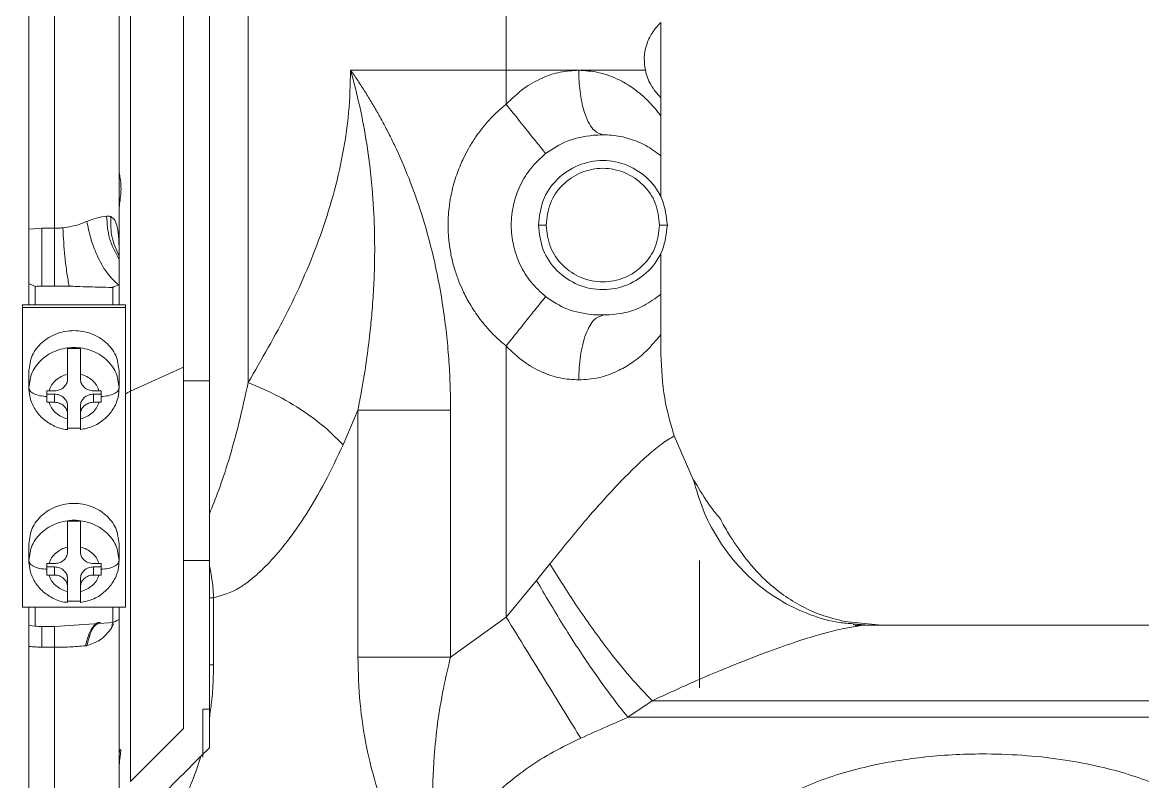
# Model space of a CAD drawing. Header units: millimetres. Extents: x 169 to 14583, y -399 to 10804.
# Drawn here: x 9176.5 to 9263.3, y 2630.8 to 2689.7 of the extents above; entities that cross this region are included whole.
import ezdxf

# ---------------------------------------------------------------- set-up
doc = ezdxf.new("R2010")
doc.units = ezdxf.units.MM
doc.header["$LTSCALE"] = 35

msp = doc.modelspace()

# ---------------------------------------------------------------- linework, layer by layer
at = {"color": 7, "linetype": 'Continuous', "lineweight": 18}
for p, q in [((9213.967, 2685.964), (9201.914, 2685.964)), ((9213.967, 2685.964), (9213.967, 2683.331)), ((9225.967, 2682.434), (9225.967, 2683.829)), ((9225.967, 2676.143), (9225.967, 2679.325)), ((9217.067, 2673.964), (9216.467, 2673.964)), ((9226.467, 2673.964), (9225.867, 2673.964)), ((9177.967, 2673.721), (9176.967, 2673.651)), ((9177.967, 2673.721), (9178.967, 2673.721)), ((9183.967, 2671.317), (9183.967, 2669.362)), ((9225.967, 2668.602), (9225.967, 2671.784)), ((9176.967, 2669.447), (9177.467, 2669.199)), ((9176.967, 2667.796), (9176.967, 2669.447)), ((9177.467, 2667.796), (9177.467, 2669.199)), ((9178.967, 2669.241), (9177.967, 2669.241)), ((9180.095, 2669.227), (9178.967, 2669.241)), ((9183.467, 2669.135), (9183.367, 2669.135)), ((9183.583, 2669.187), (9183.467, 2669.135)), ((9183.467, 2667.796), (9183.467, 2669.135)), ((9183.906, 2669.334), (9183.583, 2669.187)), ((9183.967, 2669.362), (9183.906, 2669.334)), ((9183.967, 2667.796), (9183.967, 2669.362)), ((9176.467, 2667.796), (9177.467, 2667.796)), ((9176.467, 2667.796), (9176.467, 2667.571)), ((9176.467, 2662.662), (9176.467, 2667.571)), ((9176.467, 2667.571), (9184.467, 2667.571)), ((9177.467, 2667.796), (9183.467, 2667.796)), ((9184.467, 2667.796), (9183.467, 2667.796)), ((9184.467, 2667.571), (9184.467, 2667.796)), ((9184.467, 2667.571), (9184.467, 2662.662)), ((9225.967, 2663.964), (9225.967, 2665.493)), ((9179.967, 2664.398), (9180.967, 2664.398)), ((9213.967, 2664.597), (9213.967, 2643.59)), ((9176.467, 2657.753), (9176.467, 2662.662)), ((9176.967, 2661.354), (9176.967, 2662.662)), ((9183.967, 2662.662), (9183.967, 2661.354)), ((9184.467, 2662.662), (9184.467, 2655.968)), ((9184.846, 2661.101), (9188.967, 2662.96)), ((9179.967, 2662.406), (9179.967, 2662.016)), ((9180.967, 2662.016), (9180.967, 2662.406)), ((9188.967, 2661.889), (9190.967, 2661.889)), ((9178.367, 2661.128), (9178.531, 2661.124)), ((9178.367, 2660.679), (9178.367, 2661.128)), ((9178.531, 2661.124), (9178.967, 2661.124)), ((9182.404, 2661.124), (9181.967, 2661.124)), ((9182.404, 2661.124), (9182.567, 2661.128)), ((9182.567, 2661.128), (9182.567, 2660.679)), ((9178.367, 2660.863), (9178.967, 2660.863)), ((9178.367, 2660.235), (9178.367, 2660.679)), ((9178.531, 2660.231), (9178.367, 2660.235)), ((9178.531, 2660.231), (9178.967, 2660.231)), ((9178.967, 2660.231), (9178.967, 2660.863)), ((9181.967, 2660.863), (9182.567, 2660.863)), ((9181.967, 2660.863), (9181.967, 2660.231)), ((9182.404, 2660.231), (9181.967, 2660.231)), ((9182.567, 2660.235), (9182.404, 2660.231)), ((9182.567, 2660.679), (9182.567, 2660.235)), ((9179.967, 2659.97), (9179.967, 2659.339)), ((9179.967, 2659.339), (9179.967, 2658.949)), ((9180.967, 2659.339), (9180.967, 2659.97)), ((9180.967, 2658.949), (9180.967, 2659.339)), ((9201.322, 2656.933), (9202.477, 2659.631)), ((9202.477, 2659.631), (9202.477, 2640.491)), ((9209.66, 2659.631), (9209.66, 2640.491)), ((9176.467, 2657.753), (9176.467, 2654.183)), ((9180.967, 2658.22), (9179.967, 2658.22)), ((9228.481, 2654.257), (9226.997, 2657.628)), ((9184.467, 2655.968), (9184.467, 2649.275)), ((9176.467, 2649.275), (9176.467, 2654.183)), ((9180.967, 2651.01), (9179.967, 2651.01)), ((9176.467, 2644.366), (9176.467, 2649.275)), ((9176.967, 2649.275), (9176.967, 2647.967)), ((9179.967, 2649.018), (9179.967, 2648.629)), ((9180.967, 2648.629), (9180.967, 2649.018)), ((9183.967, 2647.967), (9183.967, 2649.275)), ((9184.467, 2649.275), (9184.467, 2644.366)), ((9188.967, 2647.964), (9190.967, 2647.964)), ((9228.967, 2638.102), (9228.967, 2647.978)), ((9178.367, 2647.74), (9178.531, 2647.736)), ((9178.367, 2647.292), (9178.367, 2647.74)), ((9178.367, 2647.475), (9178.967, 2647.475)), ((9178.367, 2646.848), (9178.367, 2647.292)), ((9178.967, 2647.736), (9178.531, 2647.736)), ((9178.967, 2646.844), (9178.967, 2647.475)), ((9182.404, 2647.736), (9181.967, 2647.736)), ((9181.967, 2647.475), (9182.567, 2647.475)), ((9181.967, 2647.475), (9181.967, 2646.844)), ((9182.404, 2647.736), (9182.567, 2647.74)), ((9182.567, 2647.292), (9182.567, 2647.74)), ((9182.567, 2647.292), (9182.567, 2646.848)), ((9217.368, 2647.712), (9216.319, 2646.428)), ((9178.531, 2646.844), (9178.367, 2646.848)), ((9178.531, 2646.844), (9178.967, 2646.844)), ((9179.967, 2646.583), (9179.967, 2645.951)), ((9180.967, 2645.951), (9180.967, 2646.583)), ((9182.404, 2646.844), (9181.967, 2646.844)), ((9182.567, 2646.848), (9182.404, 2646.844)), ((9213.967, 2643.59), (9216.319, 2646.428)), ((9179.967, 2645.951), (9179.967, 2645.562)), ((9180.967, 2645.562), (9180.967, 2645.951)), ((9180.967, 2644.833), (9179.967, 2644.833)), ((9190.967, 2645.068), (9190.967, 2639.9)), ((9191.283, 2639.9), (9191.283, 2645.09)), ((9184.467, 2644.366), (9176.467, 2644.366)), ((9176.967, 2642.928), (9176.967, 2644.366)), ((9177.467, 2642.887), (9177.467, 2644.366)), ((9183.467, 2643.164), (9183.467, 2644.366)), ((9183.967, 2643.414), (9183.967, 2644.366)), ((9209.66, 2640.491), (9213.967, 2643.59)), ((9176.967, 2642.928), (9177.467, 2642.887)), ((9177.98, 2642.851), (9178.967, 2642.851)), ((9178.967, 2642.851), (9183.162, 2643.133)), ((9183.162, 2643.133), (9183.449, 2643.162)), ((9183.448, 2643.165), (9183.399, 2642.774)), ((9183.563, 2643.103), (9183.399, 2642.774)), ((9240.217, 2643.251), (9243.073, 2642.964)), ((9241.193, 2642.881), (9240.862, 2643.027)), ((9240.884, 2643.073), (9242.121, 2642.964)), ((9241.005, 2642.964), (9241.771, 2642.964)), ((9178.967, 2641.263), (9177.98, 2641.263)), ((9190.967, 2639.9), (9190.967, 2635.764)), ((9223.413, 2635.821), (9225.283, 2637.106)), ((9190.467, 2636.464), (9190.467, 2632.723)), ((9190.967, 2635.764), (9190.967, 2633.464)), ((9184.846, 2630.842), (9188.967, 2634.964)), ((9190.967, 2633.464), (9190.302, 2632.799)), ((9183.995, 2632.417), (9183.967, 2631.927))]:
    msp.add_line(p, q, dxfattribs=at)
msp.add_arc((9243.967, 2657.964), 15, 206.7778, 211.78528, dxfattribs=at)
for points, knots in [([(9184.846, 2661.101), (9184.846, 2663.288), (9184.846, 2667.664), (9184.846, 2674.654), (9184.846, 2681.806), (9184.846, 2689.039), (9184.846, 2696.216), (9184.846, 2703.219), (9184.846, 2709.926), (9184.846, 2716.223), (9184.846, 2722.003), (9184.846, 2727.165), (9184.846, 2731.624), (9184.846, 2735.298), (9184.846, 2738.14), (9184.846, 2740.045), (9184.846, 2741.025), (9184.846, 2740.984), (9184.846, 2740.97)], [0, 0, 0, 0, 0.064206, 0.128412, 0.192617, 0.256823, 0.321029, 0.385235, 0.449441, 0.513647, 0.577852, 0.642058, 0.706264, 0.77047, 0.834676, 0.898882, 0.963087, 1, 1, 1, 1]), ([(9188.967, 2662.96), (9188.967, 2665.398), (9188.967, 2670.274), (9188.967, 2678.126), (9188.967, 2686.13), (9188.967, 2694.142), (9188.967, 2701.948), (9188.967, 2709.363), (9188.967, 2716.2), (9188.967, 2722.294), (9188.967, 2727.491), (9188.967, 2731.673), (9188.967, 2734.704), (9188.967, 2736.619), (9188.967, 2736.843), (9188.967, 2736.955)], [0, 0, 0, 0, 0.077004, 0.154009, 0.231013, 0.308018, 0.385022, 0.462026, 0.539031, 0.616035, 0.693039, 0.770044, 0.847048, 0.924053, 1, 1, 1, 1]), ([(9190.967, 2733.964), (9190.967, 2733.44), (9190.967, 2732.393), (9190.961, 2729.649), (9190.96, 2727.074), (9190.962, 2725.251), (9190.962, 2724.668), (9190.963, 2724.07), (9190.965, 2723.457), (9190.966, 2722.83), (9190.967, 2722.358), (9190.967, 2721.952), (9190.967, 2721.526), (9190.967, 2720.566), (9190.965, 2719.01), (9190.964, 2717.092), (9190.963, 2715.233), (9190.962, 2713.655), (9190.962, 2710.584), (9190.963, 2707.611), (9190.964, 2704.766), (9190.965, 2703.873), (9190.965, 2702.972), (9190.966, 2702.065), (9190.966, 2701.152), (9190.967, 2700.322), (9190.967, 2699.373), (9190.967, 2698.097), (9190.966, 2696.188), (9190.964, 2694.084), (9190.963, 2692.047), (9190.963, 2690.343), (9190.962, 2688.774), (9190.962, 2685.326), (9190.963, 2682.064), (9190.964, 2678.997), (9190.965, 2678.045), (9190.965, 2677.095), (9190.966, 2676.149), (9190.966, 2675.206), (9190.967, 2674.359), (9190.967, 2673.399), (9190.967, 2672.124), (9190.966, 2670.25), (9190.964, 2668.238), (9190.963, 2666.338), (9190.963, 2664.78), (9190.962, 2663.374), (9190.962, 2660.569), (9190.963, 2656.454), (9190.966, 2653.212), (9190.967, 2651.591)], [0, 0, 0, 0, 0.062482, 0.1249601, 0.1949226, 0.2040924, 0.2132623, 0.2224321, 0.231602, 0.240772, 0.2499421, 0.2518812, 0.2579378, 0.2677719, 0.2913611, 0.3196821, 0.3400603, 0.3584941, 0.3749837, 0.4449461, 0.4541164, 0.4632866, 0.472457, 0.4816273, 0.4907978, 0.4999683, 0.5064667, 0.5190529, 0.5377261, 0.5624853, 0.5801427, 0.5964497, 0.6114065, 0.625013, 0.6949754, 0.7041457, 0.713316, 0.7224863, 0.7316566, 0.7408271, 0.7499976, 0.756496, 0.7690822, 0.7877554, 0.8125146, 0.830172, 0.846479, 0.8614358, 0.8750423, 0.9375206, 1, 1, 1, 1]), ([(9176.967, 2673.651), (9176.967, 2676.066), (9176.967, 2680.885), (9176.967, 2688.138), (9176.967, 2695.269), (9176.967, 2702.186), (9176.967, 2708.771), (9176.967, 2714.899), (9176.967, 2720.547), (9176.967, 2723.777), (9176.967, 2725.395)], [0, 0, 0, 0, 0.12525, 0.2500107, 0.3747663, 0.5000006, 0.6252388, 0.7500009, 0.8747627, 1, 1, 1, 1]), ([(9178.967, 2673.721), (9178.967, 2676.437), (9178.967, 2681.867), (9178.967, 2689.443), (9178.967, 2696.306), (9178.967, 2700.33), (9178.967, 2702.342)], [0, 0, 0, 0, 0.279961, 0.559922, 0.779961, 1, 1, 1, 1]), ([(9183.967, 2671.432), (9183.967, 2671.98), (9183.967, 2673.338), (9183.967, 2675.786), (9183.967, 2678.607), (9183.967, 2681.433), (9183.967, 2683.897), (9183.967, 2686.323), (9183.967, 2688.935), (9183.967, 2692.036), (9183.967, 2695.287), (9183.967, 2698.175), (9183.967, 2699.836), (9183.967, 2700.488)], [0, 0, 0, 0, 0.056361, 0.139696, 0.249994, 0.342914, 0.426252, 0.500011, 0.589667, 0.693118, 0.819427, 0.929131, 1, 1, 1, 1]), ([(9225.967, 2689.668), (9225.728, 2689.42), (9225.288, 2688.964), (9224.831, 2687.973), (9224.628, 2686.94), (9224.717, 2686.287), (9224.761, 2685.964)], [0, 0, 0, 0, 0.309077, 0.567766, 0.785503, 1, 1, 1, 1]), ([(9225.967, 2683.829), (9225.967, 2683.949), (9225.967, 2684.303), (9225.967, 2685.336), (9225.967, 2686.696), (9225.967, 2688.061), (9225.967, 2689.137), (9225.967, 2689.517), (9225.967, 2689.668)], [0, 0, 0, 0, 0.1001406, 0.2934971, 0.4868537, 0.6802103, 0.8735668, 1, 1, 1, 1]), ([(9193.967, 2661.772), (9195.016, 2663.567), (9197.1, 2667.135), (9199.259, 2672.097), (9200.591, 2676.24), (9201.335, 2679.427), (9201.822, 2682.678), (9201.883, 2684.869), (9201.914, 2685.964)], [0, 0, 0, 0, 0.254529, 0.505964, 0.63049, 0.754208, 0.877284, 1, 1, 1, 1]), ([(9201.914, 2685.964), (9202.16, 2685.032), (9202.658, 2683.145), (9203.193, 2680.225), (9203.578, 2677.177), (9203.74, 2674.591), (9203.784, 2672.466), (9203.77, 2670.811), (9203.702, 2669.03), (9203.58, 2667.279), (9203.399, 2665.412), (9203.142, 2663.401), (9202.824, 2661.411), (9202.575, 2660.137), (9202.477, 2659.631)], [0, 0, 0, 0, 0.107755, 0.218412, 0.332253, 0.452307, 0.509597, 0.571834, 0.638979, 0.710995, 0.770518, 0.851763, 0.941218, 1, 1, 1, 1]), ([(9201.914, 2685.964), (9202.106, 2685.687), (9202.491, 2685.134), (9203.041, 2684.285), (9203.571, 2683.424), (9204.079, 2682.548), (9204.564, 2681.658), (9205.028, 2680.753), (9205.73, 2679.294), (9206.602, 2677.234), (9208.006, 2673.171), (9208.878, 2669.241), (9209.352, 2665.566), (9209.53, 2663.608), (9209.619, 2661.962), (9209.65, 2660.801), (9209.658, 2660.218), (9209.66, 2659.925), (9209.66, 2659.757), (9209.66, 2659.673), (9209.66, 2659.631)], [0, 0, 0, 0, 0.036272, 0.072517, 0.108774, 0.145069, 0.181425, 0.217865, 0.254414, 0.355659, 0.458384, 0.71667, 0.786614, 0.857083, 0.928174, 0.963984, 0.98196, 0.990966, 0.995474, 1, 1, 1, 1]), ([(9219.592, 2685.964), (9219.112, 2685.934), (9218.158, 2685.875), (9216.701, 2685.38), (9215.25, 2684.564), (9214.412, 2683.759), (9213.967, 2683.331)], [0, 0, 0, 0, 0.2351756, 0.4670572, 0.7169948, 1, 1, 1, 1]), ([(9221.467, 2680.964), (9221.204, 2681.05), (9220.654, 2681.231), (9220.025, 2682.572), (9219.655, 2684.256), (9219.612, 2685.408), (9219.592, 2685.964)], [0, 0, 0, 0, 0.267801, 0.559315, 0.787663, 1, 1, 1, 1]), ([(9225.967, 2682.434), (9225.685, 2682.786), (9225.203, 2683.387), (9224.366, 2684.16), (9223.577, 2684.747), (9222.51, 2685.354), (9221.222, 2685.849), (9220.097, 2685.928), (9219.592, 2685.964)], [0, 0, 0, 0, 0.190709, 0.326178, 0.473286, 0.592252, 0.8168, 1, 1, 1, 1]), ([(9224.761, 2685.964), (9224.81, 2685.774), (9224.913, 2685.374), (9225.292, 2684.571), (9225.688, 2684.136), (9225.967, 2683.829)], [0, 0, 0, 0, 0.2093229, 0.4424219, 1, 1, 1, 1]), ([(9213.967, 2683.331), (9213.863, 2683.246), (9213.644, 2683.067), (9213.311, 2682.767), (9213.047, 2682.512), (9212.653, 2682.106), (9212.149, 2681.534), (9211.547, 2680.713), (9211.054, 2679.911), (9210.697, 2679.224), (9210.417, 2678.606), (9210.182, 2678.01), (9209.961, 2677.344), (9209.757, 2676.582), (9209.634, 2675.946), (9209.544, 2675.322), (9209.485, 2674.73), (9209.462, 2674.094), (9209.472, 2673.547), (9209.497, 2673.1), (9209.532, 2672.734), (9209.602, 2672.173), (9209.734, 2671.422), (9209.998, 2670.439), (9210.316, 2669.553), (9210.629, 2668.844), (9210.936, 2668.24), (9211.255, 2667.684), (9211.637, 2667.095), (9212.104, 2666.46), (9212.523, 2665.966), (9212.814, 2665.656), (9212.916, 2665.55), (9213.267, 2665.192), (9213.625, 2664.887), (9213.966, 2664.597)], [0, 0, 0, 0, 0.018766, 0.039603, 0.06251, 0.070119, 0.118571, 0.168908, 0.212125, 0.249999, 0.277014, 0.306857, 0.339529, 0.375036, 0.416947, 0.429899, 0.46313, 0.500011, 0.518777, 0.539614, 0.562521, 0.570131, 0.618582, 0.668919, 0.712136, 0.75001, 0.777026, 0.806868, 0.839541, 0.875048, 0.91696, 0.929912, 0.934385, 0.937522, 1, 1, 1, 1]), ([(9225.967, 2679.325), (9225.967, 2679.356), (9225.967, 2679.399), (9225.967, 2679.778), (9225.967, 2680.132), (9225.967, 2680.583), (9225.967, 2681.329), (9225.967, 2681.984), (9225.967, 2682.434)], [0, 0, 0, 0, 0.318566, 0.443303, 0.556822, 0.662341, 0.767619, 1, 1, 1, 1]), ([(9217.029, 2679.507), (9217.565, 2679.865), (9218.692, 2680.617), (9220.033, 2680.819), (9220.735, 2680.925)], [0, 0, 0, 0, 0.476341, 1, 1, 1, 1]), ([(9225.967, 2679.325), (9225.589, 2679.607), (9224.836, 2680.168), (9223.526, 2680.696), (9222.144, 2680.991), (9221.206, 2680.947), (9220.735, 2680.925)], [0, 0, 0, 0, 0.251204, 0.499966, 0.748744, 1, 1, 1, 1]), ([(9226.467, 2673.964), (9226.392, 2674.618), (9226.242, 2675.927), (9225.085, 2677.591), (9223.433, 2678.703), (9221.467, 2679.094), (9219.502, 2678.703), (9217.849, 2677.591), (9216.693, 2675.927), (9216.542, 2674.618), (9216.467, 2673.964)], [0, 0, 0, 0, 0.125, 0.25, 0.375, 0.5, 0.625, 0.75, 0.875, 1, 1, 1, 1]), ([(9225.867, 2673.964), (9225.801, 2674.54), (9225.668, 2675.692), (9224.651, 2677.156), (9223.196, 2678.133), (9221.467, 2678.479), (9219.738, 2678.133), (9218.283, 2677.156), (9217.267, 2675.691), (9217.134, 2674.539), (9217.067, 2673.964)], [0, 0, 0, 0, 0.125126, 0.250014, 0.375014, 0.500008, 0.625008, 0.750001, 0.874962, 1, 1, 1, 1]), ([(9183.967, 2678.122), (9183.97, 2678.083), (9183.975, 2678.004), (9184.024, 2677.753), (9184.062, 2677.478), (9184.088, 2677.294)], [0, 0, 0, 0, 0.248527, 0.499023, 1, 1, 1, 1]), ([(9184.088, 2677.294), (9184.1, 2677.115), (9184.126, 2676.757), (9184.079, 2676.167), (9183.995, 2675.62), (9183.976, 2675.353), (9183.967, 2675.221)], [0, 0, 0, 0, 0.246584, 0.494037, 0.747621, 1, 1, 1, 1]), ([(9179.599, 2673.753), (9179.928, 2673.799), (9180.594, 2673.893), (9181.174, 2674.129), (9181.467, 2674.249)], [0, 0, 0, 0, 0.493183, 1, 1, 1, 1]), ([(9181.467, 2674.249), (9181.722, 2674.347), (9182.295, 2674.567), (9182.746, 2674.621), (9182.997, 2674.651)], [0, 0, 0, 0, 0.445064, 1, 1, 1, 1]), ([(9183.906, 2669.334), (9183.609, 2669.615), (9182.999, 2670.19), (9182.259, 2671.531), (9181.731, 2672.934), (9181.554, 2673.818), (9181.467, 2674.249)], [0, 0, 0, 0, 0.274494, 0.562163, 0.786505, 1, 1, 1, 1]), ([(9182.997, 2674.651), (9183.061, 2674.655), (9183.177, 2674.663), (9183.275, 2674.631), (9183.318, 2674.617)], [0, 0, 0, 0, 0.558379, 1, 1, 1, 1]), ([(9182.997, 2674.651), (9183.037, 2674.065), (9183.12, 2672.864), (9183.68, 2671.841), (9183.967, 2671.317)], [0, 0, 0, 0, 0.487978, 1, 1, 1, 1]), ([(9183.318, 2674.617), (9183.316, 2674.073), (9183.313, 2672.987), (9183.749, 2672.037), (9183.967, 2671.561)], [0, 0, 0, 0, 0.5, 1, 1, 1, 1]), ([(9183.318, 2674.617), (9183.431, 2674.538), (9183.671, 2674.374), (9183.862, 2673.75), (9183.963, 2672.783), (9183.966, 2671.92), (9183.967, 2671.432)], [0, 0, 0, 0, 0.177624, 0.373642, 0.646008, 1, 1, 1, 1]), ([(9216.467, 2673.964), (9216.542, 2673.309), (9216.693, 2672), (9217.849, 2670.336), (9219.502, 2669.224), (9221.467, 2668.833), (9223.433, 2669.224), (9225.085, 2670.336), (9226.242, 2672), (9226.392, 2673.309), (9226.467, 2673.964)], [0, 0, 0, 0, 0.125, 0.25, 0.375, 0.5, 0.625, 0.75, 0.875, 1, 1, 1, 1]), ([(9217.067, 2673.964), (9217.134, 2673.387), (9217.266, 2672.236), (9218.283, 2670.771), (9219.738, 2669.794), (9221.467, 2669.448), (9223.196, 2669.795), (9224.651, 2670.771), (9225.667, 2672.236), (9225.8, 2673.388), (9225.867, 2673.964)], [0, 0, 0, 0, 0.125126, 0.250014, 0.375014, 0.500008, 0.625008, 0.750001, 0.874962, 1, 1, 1, 1]), ([(9176.967, 2669.447), (9176.967, 2669.753), (9176.967, 2670.357), (9176.967, 2671.418), (9176.967, 2672.529), (9176.967, 2673.277), (9176.967, 2673.651)], [0, 0, 0, 0, 0.256711, 0.50682, 0.753544, 1, 1, 1, 1]), ([(9177.967, 2669.241), (9177.967, 2669.526), (9177.967, 2670.105), (9177.967, 2671.233), (9177.967, 2672.467), (9177.967, 2673.308), (9177.967, 2673.721)], [0, 0, 0, 0, 0.24596, 0.499952, 0.753969, 1, 1, 1, 1]), ([(9178.967, 2673.721), (9179.085, 2673.723), (9179.296, 2673.726), (9179.506, 2673.745), (9179.599, 2673.753)], [0, 0, 0, 0, 0.555394, 1, 1, 1, 1]), ([(9178.967, 2669.241), (9178.967, 2669.569), (9178.967, 2670.224), (9178.967, 2671.76), (9178.967, 2672.978), (9178.967, 2673.721)], [0, 0, 0, 0, 0.280601, 0.561202, 1, 1, 1, 1]), ([(9180.095, 2669.227), (9180.035, 2669.549), (9179.911, 2670.203), (9179.721, 2671.756), (9179.645, 2673), (9179.599, 2673.753)], [0, 0, 0, 0, 0.276678, 0.5625561, 1, 1, 1, 1]), ([(9183.967, 2671.765), (9183.967, 2671.81), (9183.967, 2672.015), (9183.967, 2672.103), (9183.967, 2672.024), (9183.967, 2671.716), (9183.967, 2671.561)], [0, 0, 0, 0, 0.087778, 0.3940089, 0.6961476, 1, 1, 1, 1]), ([(9183.967, 2671.561), (9183.967, 2671.519), (9183.967, 2671.442), (9183.967, 2671.356), (9183.967, 2671.317)], [0, 0, 0, 0, 0.55374, 1, 1, 1, 1]), ([(9177.467, 2669.199), (9177.561, 2669.213), (9177.726, 2669.237), (9177.894, 2669.24), (9177.967, 2669.241)], [0, 0, 0, 0, 0.5646404, 1, 1, 1, 1]), ([(9183.367, 2669.135), (9182.806, 2669.145), (9181.909, 2669.162), (9180.818, 2669.206), (9180.289, 2669.221), (9180.095, 2669.227)], [0, 0, 0, 0, 0.514513, 0.822428, 1, 1, 1, 1]), ([(9183.367, 2669.135), (9183.408, 2669.145), (9183.48, 2669.162), (9183.552, 2669.18), (9183.583, 2669.187)], [0, 0, 0, 0, 0.560041, 1, 1, 1, 1]), ([(9217.028, 2668.421), (9216.906, 2668.268), (9216.655, 2667.955), (9215.816, 2666.907), (9214.878, 2665.736), (9214.263, 2664.968), (9213.966, 2664.597)], [0, 0, 0, 0, 0.277833, 0.568262, 0.79166, 1, 1, 1, 1]), ([(9220.735, 2667.002), (9220.032, 2667.108), (9218.691, 2667.31), (9217.564, 2668.063), (9217.028, 2668.421)], [0, 0, 0, 0, 0.523914, 1, 1, 1, 1]), ([(9225.967, 2668.602), (9225.543, 2668.292), (9224.696, 2667.674), (9222.919, 2666.997), (9221.563, 2667), (9220.735, 2667.002)], [0, 0, 0, 0, 0.280382, 0.560763, 1, 1, 1, 1]), ([(9225.967, 2665.493), (9225.967, 2665.943), (9225.967, 2666.598), (9225.967, 2667.343), (9225.967, 2667.8), (9225.967, 2668.163), (9225.967, 2668.535), (9225.967, 2668.574), (9225.967, 2668.602)], [0, 0, 0, 0, 0.23221, 0.337364, 0.442721, 0.560831, 0.690264, 1, 1, 1, 1]), ([(9219.592, 2661.964), (9219.618, 2662.599), (9219.657, 2663.574), (9219.894, 2664.743), (9220.138, 2665.542), (9220.439, 2666.183), (9220.874, 2666.797), (9221.234, 2666.898), (9221.467, 2666.964)], [0, 0, 0, 0, 0.241735, 0.371303, 0.503169, 0.634571, 0.762806, 1, 1, 1, 1]), ([(9176.967, 2662.662), (9177.02, 2663.071), (9177.125, 2663.889), (9177.934, 2664.928), (9179.091, 2665.623), (9180.467, 2665.867), (9181.843, 2665.623), (9183, 2664.928), (9183.809, 2663.889), (9183.915, 2663.071), (9183.967, 2662.662)], [0, 0, 0, 0, 0.125001, 0.25, 0.375, 0.5, 0.625, 0.75, 0.874999, 1, 1, 1, 1]), ([(9219.592, 2661.964), (9220.114, 2661.998), (9220.918, 2662.052), (9221.947, 2662.366), (9222.855, 2662.75), (9223.851, 2663.355), (9224.966, 2664.267), (9225.605, 2665.05), (9225.967, 2665.493)], [0, 0, 0, 0, 0.188879, 0.29139, 0.408305, 0.573026, 0.758205, 1, 1, 1, 1]), ([(9179.967, 2662.406), (9179.967, 2662.548), (9179.967, 2662.855), (9179.968, 2663.295), (9179.968, 2663.661), (9179.968, 2663.94), (9179.967, 2664.202), (9179.967, 2664.331), (9179.967, 2664.398)], [0, 0, 0, 0, 0.200902, 0.434033, 0.563211, 0.700536, 0.846092, 1, 1, 1, 1]), ([(9180.967, 2664.398), (9180.967, 2664.331), (9180.967, 2664.202), (9180.966, 2663.94), (9180.966, 2663.661), (9180.967, 2663.295), (9180.967, 2662.855), (9180.967, 2662.548), (9180.967, 2662.406)], [0, 0, 0, 0, 0.153908, 0.299464, 0.436789, 0.565967, 0.799098, 1, 1, 1, 1]), ([(9213.966, 2664.597), (9214.411, 2664.169), (9215.248, 2663.364), (9216.699, 2662.547), (9218.157, 2662.053), (9219.112, 2661.993), (9219.592, 2661.964)], [0, 0, 0, 0, 0.282761, 0.532795, 0.764788, 1, 1, 1, 1]), ([(9225.967, 2663.964), (9226.022, 2662.803), (9226.129, 2660.551), (9226.714, 2658.582), (9226.997, 2657.628)], [0, 0, 0, 0, 0.515483, 1, 1, 1, 1]), ([(9188.967, 2634.972), (9188.967, 2634.969), (9188.967, 2634.763), (9188.967, 2635.505), (9188.967, 2637.287), (9188.967, 2640.419), (9188.967, 2644.629), (9188.967, 2649.879), (9188.967, 2655.974), (9188.967, 2660.631), (9188.967, 2662.96)], [0, 0, 0, 0, 0.001957, 0.144535, 0.287112, 0.42969, 0.572267, 0.714845, 0.857422, 1, 1, 1, 1]), ([(9178.531, 2661.124), (9178.589, 2661.274), (9178.706, 2661.574), (9179.044, 2661.948), (9179.463, 2662.249), (9179.799, 2662.353), (9179.967, 2662.406)], [0, 0, 0, 0, 0.249842, 0.5, 0.750158, 1, 1, 1, 1]), ([(9178.967, 2661.124), (9179.032, 2661.127), (9179.16, 2661.133), (9179.411, 2661.205), (9179.682, 2661.379), (9179.877, 2661.622), (9179.957, 2661.845), (9179.964, 2661.959), (9179.967, 2662.016)], [0, 0, 0, 0, 0.124637, 0.246421, 0.501058, 0.754645, 0.875928, 1, 1, 1, 1]), ([(9180.967, 2662.406), (9181.135, 2662.353), (9181.471, 2662.249), (9181.89, 2661.948), (9182.228, 2661.574), (9182.345, 2661.274), (9182.404, 2661.124)], [0, 0, 0, 0, 0.249842, 0.5, 0.750158, 1, 1, 1, 1]), ([(9180.967, 2662.016), (9180.971, 2661.958), (9180.978, 2661.844), (9181.058, 2661.62), (9181.253, 2661.378), (9181.526, 2661.204), (9181.775, 2661.133), (9181.903, 2661.127), (9181.967, 2661.124)], [0, 0, 0, 0, 0.124637, 0.246421, 0.501058, 0.754645, 0.875928, 1, 1, 1, 1]), ([(9190.967, 2651.591), (9191.211, 2652.189), (9191.72, 2653.44), (9192.495, 2655.81), (9193.276, 2658.584), (9193.736, 2660.705), (9193.967, 2661.772)], [0, 0, 0, 0, 0.220104, 0.460736, 0.728758, 1, 1, 1, 1]), ([(9193.967, 2661.772), (9194.756, 2661.433), (9196.356, 2660.746), (9198.433, 2659.458), (9200.126, 2658.163), (9200.927, 2657.339), (9201.322, 2656.933)], [0, 0, 0, 0, 0.276597, 0.560828, 0.783403, 1, 1, 1, 1]), ([(9176.968, 2661.419), (9176.979, 2661.183), (9177.005, 2660.619), (9177.342, 2659.776), (9177.962, 2658.985), (9178.804, 2658.425), (9179.509, 2658.133), (9179.911, 2658.124), (9179.968, 2658.123)], [0, 0, 0, 0, 0.146904, 0.350352, 0.553197, 0.757814, 0.965782, 1, 1, 1, 1]), ([(9180.963, 2658.117), (9181.276, 2658.177), (9181.942, 2658.305), (9182.829, 2658.861), (9183.528, 2659.655), (9183.91, 2660.531), (9183.95, 2661.114), (9183.967, 2661.354)], [0, 0, 0, 0, 0.193557, 0.4129948, 0.6321171, 0.8482572, 1, 1, 1, 1]), ([(9184.467, 2660.891), (9184.469, 2660.893), (9184.563, 2660.972), (9184.706, 2661.037), (9184.846, 2661.101)], [0, 0, 0, 0, 0.019769, 1, 1, 1, 1]), ([(9184.846, 2630.958), (9184.846, 2630.93), (9184.846, 2630.838), (9184.846, 2631.679), (9184.846, 2633.437), (9184.846, 2636.151), (9184.846, 2639.702), (9184.846, 2644.046), (9184.846, 2649.115), (9184.846, 2654.784), (9184.846, 2658.995), (9184.846, 2661.101)], [0, 0, 0, 0, 0.050455, 0.169148, 0.287841, 0.406535, 0.525228, 0.643921, 0.762614, 0.881307, 1, 1, 1, 1]), ([(9179.967, 2658.949), (9179.799, 2659.001), (9179.463, 2659.106), (9179.044, 2659.407), (9178.706, 2659.781), (9178.589, 2660.081), (9178.531, 2660.231)], [0, 0, 0, 0, 0.249842, 0.5, 0.750158, 1, 1, 1, 1]), ([(9178.967, 2660.863), (9179.032, 2660.86), (9179.159, 2660.853), (9179.409, 2660.782), (9179.681, 2660.609), (9179.876, 2660.366), (9179.957, 2660.143), (9179.964, 2660.028), (9179.967, 2659.97)], [0, 0, 0, 0, 0.123965, 0.2452325, 0.4990303, 0.7534578, 0.8752569, 1, 1, 1, 1]), ([(9179.967, 2659.339), (9179.964, 2659.397), (9179.957, 2659.511), (9179.876, 2659.735), (9179.681, 2659.977), (9179.409, 2660.151), (9179.159, 2660.222), (9179.032, 2660.228), (9178.967, 2660.231)], [0, 0, 0, 0, 0.1246375, 0.2464206, 0.5010575, 0.7546446, 0.8759284, 1, 1, 1, 1]), ([(9180.967, 2659.97), (9180.971, 2660.028), (9180.978, 2660.142), (9181.058, 2660.364), (9181.252, 2660.607), (9181.524, 2660.782), (9181.774, 2660.853), (9181.902, 2660.86), (9181.967, 2660.863)], [0, 0, 0, 0, 0.123965, 0.2452325, 0.4990303, 0.7534578, 0.8752569, 1, 1, 1, 1]), ([(9182.404, 2660.231), (9182.345, 2660.081), (9182.228, 2659.781), (9181.89, 2659.407), (9181.471, 2659.106), (9181.135, 2659.001), (9180.967, 2658.949)], [0, 0, 0, 0, 0.249842, 0.5, 0.750158, 1, 1, 1, 1]), ([(9181.967, 2660.231), (9181.902, 2660.228), (9181.774, 2660.222), (9181.524, 2660.15), (9181.252, 2659.976), (9181.058, 2659.733), (9180.978, 2659.51), (9180.971, 2659.396), (9180.967, 2659.339)], [0, 0, 0, 0, 0.124637, 0.246421, 0.501058, 0.754645, 0.875928, 1, 1, 1, 1]), ([(9202.477, 2659.631), (9202.964, 2659.631), (9203.948, 2659.631), (9205.736, 2659.631), (9207.663, 2659.631), (9208.999, 2659.631), (9209.66, 2659.631)], [0, 0, 0, 0, 0.247474, 0.5, 0.752526, 1, 1, 1, 1]), ([(9179.968, 2658.109), (9179.968, 2658.107), (9179.968, 2658.098), (9179.968, 2658.147), (9179.968, 2658.279), (9179.967, 2658.537), (9179.967, 2658.819), (9179.967, 2658.949)], [0, 0, 0, 0, 0.0485398, 0.2350538, 0.410502, 0.7271366, 1, 1, 1, 1]), ([(9180.967, 2658.949), (9180.967, 2658.819), (9180.967, 2658.537), (9180.967, 2658.279), (9180.966, 2658.147), (9180.966, 2658.098), (9180.966, 2658.107), (9180.966, 2658.109)], [0, 0, 0, 0, 0.27264, 0.589016, 0.764321, 0.950682, 1, 1, 1, 1]), ([(9226.997, 2657.628), (9226.691, 2657.443), (9226.071, 2657.065), (9224.615, 2655.862), (9222.582, 2653.865), (9219.988, 2650.974), (9218.253, 2648.813), (9217.368, 2647.712)], [0, 0, 0, 0, 0.113757, 0.230764, 0.475064, 0.732448, 1, 1, 1, 1]), ([(9191.283, 2645.09), (9191.954, 2645.271), (9192.866, 2645.517), (9194.064, 2646.386), (9194.832, 2647.037), (9195.827, 2648.024), (9197.061, 2649.479), (9198.509, 2651.558), (9199.972, 2654.045), (9200.862, 2655.95), (9201.322, 2656.933)], [0, 0, 0, 0, 0.191755, 0.260336, 0.331316, 0.404762, 0.537864, 0.681367, 0.835403, 1, 1, 1, 1]), ([(9230.57, 2651.2), (9230.577, 2651.192), (9230.641, 2651.114), (9230.324, 2651.495), (9229.55, 2652.483), (9228.861, 2653.626), (9228.481, 2654.257)], [0, 0, 0, 0, 0.030642, 0.275999, 0.600372, 1, 1, 1, 1]), ([(9228.481, 2654.257), (9228.708, 2653.466), (9229.163, 2651.886), (9230.297, 2649.707), (9231.726, 2647.746), (9233.445, 2646.066), (9235.398, 2644.703), (9237.536, 2643.724), (9239.39, 2643.168), (9240.524, 2643.096), (9240.884, 2643.073)], [0, 0, 0, 0, 0.133951, 0.267902, 0.401854, 0.535805, 0.669756, 0.803707, 0.937658, 1, 1, 1, 1]), ([(9176.967, 2649.275), (9177.02, 2649.684), (9177.125, 2650.501), (9177.934, 2651.541), (9179.091, 2652.236), (9180.467, 2652.48), (9181.843, 2652.236), (9183, 2651.541), (9183.809, 2650.501), (9183.915, 2649.684), (9183.967, 2649.275)], [0, 0, 0, 0, 0.125, 0.249999, 0.374999, 0.5, 0.625001, 0.750002, 0.875, 1, 1, 1, 1]), ([(9190.967, 2651.591), (9190.967, 2651.088), (9190.967, 2650.179), (9190.967, 2648.865), (9190.967, 2647.976), (9190.967, 2647.57)], [0, 0, 0, 0, 0.402311, 0.726894, 1, 1, 1, 1]), ([(9179.967, 2649.018), (9179.967, 2649.16), (9179.967, 2649.467), (9179.968, 2649.907), (9179.968, 2650.274), (9179.968, 2650.553), (9179.967, 2650.814), (9179.967, 2650.944), (9179.967, 2651.01)], [0, 0, 0, 0, 0.200902, 0.434033, 0.563211, 0.700536, 0.846092, 1, 1, 1, 1]), ([(9180.967, 2651.01), (9180.967, 2650.944), (9180.967, 2650.814), (9180.966, 2650.553), (9180.966, 2650.274), (9180.967, 2649.907), (9180.967, 2649.467), (9180.967, 2649.16), (9180.967, 2649.018)], [0, 0, 0, 0, 0.153908, 0.299464, 0.436789, 0.565967, 0.799098, 1, 1, 1, 1]), ([(9231.216, 2650.065), (9231.225, 2650.05), (9231.567, 2649.48), (9232.439, 2648.197), (9233.794, 2646.644), (9235.281, 2645.389), (9236.725, 2644.472), (9238.364, 2643.714), (9239.595, 2643.407), (9240.217, 2643.251)], [0, 0, 0, 0, 0.0055664, 0.202717, 0.4220929, 0.5640233, 0.7069296, 0.8517585, 1, 1, 1, 1]), ([(9178.531, 2647.736), (9178.589, 2647.886), (9178.706, 2648.186), (9179.044, 2648.56), (9179.463, 2648.861), (9179.799, 2648.966), (9179.967, 2649.018)], [0, 0, 0, 0, 0.249842, 0.5, 0.750158, 1, 1, 1, 1]), ([(9180.967, 2649.018), (9181.135, 2648.966), (9181.471, 2648.861), (9181.89, 2648.56), (9182.228, 2648.186), (9182.345, 2647.886), (9182.404, 2647.736)], [0, 0, 0, 0, 0.249842, 0.5, 0.750158, 1, 1, 1, 1]), ([(9176.968, 2648.032), (9176.979, 2647.796), (9177.005, 2647.232), (9177.342, 2646.388), (9177.962, 2645.597), (9178.804, 2645.038), (9179.509, 2644.745), (9179.911, 2644.737), (9179.968, 2644.735)], [0, 0, 0, 0, 0.146904, 0.350352, 0.553197, 0.757814, 0.965782, 1, 1, 1, 1]), ([(9179.967, 2648.629), (9179.948, 2648.498), (9179.911, 2648.236), (9179.643, 2647.943), (9179.313, 2647.767), (9179.082, 2647.747), (9178.967, 2647.736)], [0, 0, 0, 0, 0.2796186, 0.559237, 0.7796187, 1, 1, 1, 1]), ([(9180.963, 2644.73), (9181.276, 2644.79), (9181.942, 2644.917), (9182.829, 2645.473), (9183.528, 2646.267), (9183.91, 2647.143), (9183.95, 2647.726), (9183.967, 2647.967)], [0, 0, 0, 0, 0.193557, 0.412995, 0.632117, 0.848257, 1, 1, 1, 1]), ([(9181.967, 2647.736), (9181.82, 2647.753), (9181.527, 2647.787), (9181.198, 2648.026), (9181.002, 2648.32), (9180.979, 2648.526), (9180.967, 2648.629)], [0, 0, 0, 0, 0.279619, 0.559237, 0.779619, 1, 1, 1, 1]), ([(9178.967, 2647.475), (9179.032, 2647.472), (9179.159, 2647.466), (9179.409, 2647.395), (9179.681, 2647.221), (9179.876, 2646.979), (9179.957, 2646.755), (9179.964, 2646.641), (9179.967, 2646.583)], [0, 0, 0, 0, 0.123965, 0.2452325, 0.4990303, 0.7534578, 0.8752569, 1, 1, 1, 1]), ([(9180.967, 2646.583), (9180.971, 2646.64), (9180.978, 2646.754), (9181.058, 2646.977), (9181.252, 2647.22), (9181.524, 2647.394), (9181.774, 2647.466), (9181.902, 2647.472), (9181.967, 2647.475)], [0, 0, 0, 0, 0.123965, 0.245232, 0.49903, 0.753458, 0.875257, 1, 1, 1, 1]), ([(9190.967, 2647.57), (9191.063, 2647.113), (9191.234, 2646.295), (9191.268, 2645.459), (9191.283, 2645.09)], [0, 0, 0, 0, 0.558552, 1, 1, 1, 1]), ([(9190.967, 2647.57), (9190.967, 2647.161), (9190.967, 2646.369), (9190.967, 2645.491), (9190.967, 2645.068)], [0, 0, 0, 0, 0.517068, 1, 1, 1, 1]), ([(9217.368, 2647.712), (9218.049, 2646.62), (9219.461, 2644.354), (9221.616, 2641.362), (9223.619, 2638.853), (9224.728, 2637.689), (9225.283, 2637.106)], [0, 0, 0, 0, 0.2614802, 0.5422524, 0.7707683, 1, 1, 1, 1]), ([(9179.967, 2645.562), (9179.799, 2645.614), (9179.463, 2645.719), (9179.044, 2646.02), (9178.706, 2646.394), (9178.589, 2646.694), (9178.531, 2646.844)], [0, 0, 0, 0, 0.249842, 0.5, 0.750158, 1, 1, 1, 1]), ([(9179.967, 2645.951), (9179.964, 2646.009), (9179.957, 2646.124), (9179.876, 2646.347), (9179.681, 2646.59), (9179.409, 2646.763), (9179.159, 2646.835), (9179.032, 2646.841), (9178.967, 2646.844)], [0, 0, 0, 0, 0.124637, 0.246421, 0.501058, 0.754645, 0.875928, 1, 1, 1, 1]), ([(9182.404, 2646.844), (9182.345, 2646.694), (9182.228, 2646.394), (9181.89, 2646.02), (9181.471, 2645.719), (9181.135, 2645.614), (9180.967, 2645.562)], [0, 0, 0, 0, 0.249842, 0.5, 0.750158, 1, 1, 1, 1]), ([(9181.967, 2646.844), (9181.902, 2646.841), (9181.774, 2646.834), (9181.524, 2646.763), (9181.252, 2646.588), (9181.058, 2646.345), (9180.978, 2646.123), (9180.971, 2646.009), (9180.967, 2645.951)], [0, 0, 0, 0, 0.124637, 0.246421, 0.501058, 0.754645, 0.875928, 1, 1, 1, 1]), ([(9216.319, 2646.428), (9216.992, 2645.285), (9218.358, 2642.964), (9220.328, 2639.957), (9222.051, 2637.519), (9222.963, 2636.382), (9223.413, 2635.821)], [0, 0, 0, 0, 0.275832, 0.560123, 0.783056, 1, 1, 1, 1]), ([(9179.968, 2644.722), (9179.968, 2644.72), (9179.968, 2644.71), (9179.968, 2644.76), (9179.968, 2644.891), (9179.967, 2645.15), (9179.967, 2645.431), (9179.967, 2645.562)], [0, 0, 0, 0, 0.04854, 0.235054, 0.410502, 0.727137, 1, 1, 1, 1]), ([(9180.967, 2645.562), (9180.967, 2645.431), (9180.967, 2645.15), (9180.967, 2644.891), (9180.966, 2644.76), (9180.966, 2644.71), (9180.966, 2644.72), (9180.966, 2644.722)], [0, 0, 0, 0, 0.27264, 0.589016, 0.764321, 0.950682, 1, 1, 1, 1]), ([(9190.967, 2645.068), (9191.025, 2645.071), (9191.127, 2645.076), (9191.235, 2645.086), (9191.283, 2645.09)], [0, 0, 0, 0, 0.559727, 1, 1, 1, 1]), ([(9213.967, 2643.59), (9214.498, 2642.729), (9215.574, 2640.983), (9217.129, 2638.46), (9218.575, 2636.112), (9219.363, 2634.834), (9219.754, 2634.2)], [0, 0, 0, 0, 0.244733, 0.496508, 0.750085, 1, 1, 1, 1]), ([(9176.967, 2641.318), (9176.967, 2641.71), (9176.967, 2642.501), (9176.967, 2642.785), (9176.967, 2642.928)], [0, 0, 0, 0, 0.494227, 1, 1, 1, 1]), ([(9177.98, 2642.851), (9177.885, 2642.853), (9177.713, 2642.856), (9177.543, 2642.878), (9177.467, 2642.887)], [0, 0, 0, 0, 0.55508, 1, 1, 1, 1]), ([(9177.98, 2641.263), (9177.98, 2641.762), (9177.98, 2642.653), (9177.98, 2642.791), (9177.98, 2642.851)], [0, 0, 0, 0, 0.559982, 1, 1, 1, 1]), ([(9178.967, 2641.263), (9178.967, 2641.762), (9178.967, 2642.652), (9178.967, 2642.79), (9178.967, 2642.851)], [0, 0, 0, 0, 0.559184, 1, 1, 1, 1]), ([(9182.514, 2643.179), (9182.503, 2643.18), (9182.256, 2643.2), (9181.753, 2642.753), (9181.5, 2641.886), (9181.347, 2641.364)], [0, 0, 0, 0, 0.018384, 0.407883, 1, 1, 1, 1]), ([(9181.467, 2641.383), (9181.558, 2641.741), (9181.744, 2642.473), (9182.095, 2642.994), (9182.334, 2643.076), (9182.341, 2643.078)], [0, 0, 0, 0, 0.48274, 0.984649, 1, 1, 1, 1]), ([(9183.399, 2642.774), (9183.112, 2642.403), (9182.602, 2641.744), (9181.812, 2641.492), (9181.467, 2641.383)], [0, 0, 0, 0, 0.563503, 1, 1, 1, 1]), ([(9183.467, 2643.164), (9183.464, 2643.163), (9183.458, 2643.163), (9183.451, 2643.162), (9183.449, 2643.162)], [0, 0, 0, 0, 0.560723, 1, 1, 1, 1]), ([(9183.467, 2643.164), (9183.559, 2643.203), (9183.726, 2643.274), (9183.892, 2643.37), (9183.967, 2643.414)], [0, 0, 0, 0, 0.547705, 1, 1, 1, 1]), ([(9183.967, 2627.863), (9183.967, 2627.862), (9183.967, 2627.858), (9183.967, 2627.957), (9183.967, 2628.168), (9183.967, 2628.575), (9183.967, 2629.192), (9183.967, 2629.923), (9183.967, 2630.587), (9183.967, 2631.241), (9183.967, 2632.098), (9183.967, 2633.206), (9183.967, 2634.441), (9183.967, 2635.611), (9183.967, 2636.847), (9183.967, 2638.269), (9183.967, 2640.096), (9183.967, 2641.834), (9183.967, 2643.041), (9183.967, 2643.414)], [0, 0, 0, 0, 0.031956, 0.081235, 0.141131, 0.210204, 0.294578, 0.367859, 0.415118, 0.452693, 0.508342, 0.58206, 0.644085, 0.699736, 0.749014, 0.80891, 0.877983, 0.962358, 1, 1, 1, 1]), ([(9241.192, 2642.89), (9240.811, 2642.828), (9239.994, 2642.695), (9238.431, 2642.292), (9236.532, 2641.711), (9234.261, 2640.917), (9231.614, 2639.893), (9228.572, 2638.619), (9226.418, 2637.628), (9225.283, 2637.106)], [0, 0, 0, 0, 0.098049, 0.21025, 0.335681, 0.474101, 0.63011, 0.805021, 1, 1, 1, 1]), ([(9242.121, 2642.964), (9241.853, 2642.962), (9241.576, 2642.96), (9241.202, 2642.892), (9241.192, 2642.89)], [0, 0, 0, 0, 0.9726537, 1, 1, 1, 1]), ([(9242.121, 2642.964), (9244.323, 2642.964), (9248.719, 2642.964), (9255.406, 2642.964), (9261.99, 2642.964), (9268.097, 2642.964), (9273.64, 2642.964), (9278.372, 2642.964), (9281.377, 2642.964), (9282.951, 2642.964), (9283.435, 2642.964), (9283.913, 2642.964), (9284.384, 2642.964), (9284.849, 2642.964), (9285.153, 2642.964), (9285.306, 2642.964)], [0, 0, 0, 0, 0.140217, 0.279873, 0.419679, 0.560034, 0.682982, 0.806446, 0.914649, 0.928834, 0.94303, 0.957242, 0.971471, 0.985721, 1, 1, 1, 1]), ([(9176.967, 2641.318), (9177.158, 2641.3), (9177.494, 2641.269), (9177.833, 2641.265), (9177.98, 2641.263)], [0, 0, 0, 0, 0.566285, 1, 1, 1, 1]), ([(9176.967, 2622.917), (9176.967, 2622.909), (9176.967, 2622.891), (9176.967, 2623.649), (9176.967, 2625.048), (9176.967, 2627.128), (9176.967, 2629.829), (9176.967, 2633.11), (9176.967, 2636.903), (9176.967, 2639.846), (9176.967, 2641.318)], [0, 0, 0, 0, 0.094119, 0.223282, 0.352389, 0.481339, 0.611641, 0.741904, 0.870854, 1, 1, 1, 1]), ([(9181.347, 2641.364), (9180.943, 2641.326), (9180.199, 2641.257), (9179.354, 2641.261), (9178.967, 2641.263)], [0, 0, 0, 0, 0.542475, 1, 1, 1, 1]), ([(9178.967, 2622.982), (9178.967, 2622.969), (9178.967, 2622.934), (9178.967, 2624.198), (9178.967, 2626.645), (9178.967, 2630.364), (9178.967, 2635.185), (9178.967, 2639.237), (9178.967, 2641.263)], [0, 0, 0, 0, 0.105553, 0.279482, 0.453411, 0.635607, 0.817804, 1, 1, 1, 1]), ([(9181.467, 2641.383), (9181.445, 2641.379), (9181.405, 2641.372), (9181.365, 2641.366), (9181.347, 2641.364)], [0, 0, 0, 0, 0.559989, 1, 1, 1, 1]), ([(9202.477, 2640.491), (9202.509, 2639.291), (9202.573, 2636.946), (9203.1, 2633.534), (9203.883, 2630.376), (9204.676, 2628.474), (9205.056, 2627.561)], [0, 0, 0, 0, 0.264749, 0.517121, 0.768257, 1, 1, 1, 1]), ([(9202.477, 2640.491), (9202.969, 2640.491), (9203.954, 2640.491), (9205.737, 2640.491), (9207.656, 2640.491), (9208.992, 2640.491), (9209.66, 2640.491)], [0, 0, 0, 0, 0.25, 0.5, 0.75, 1, 1, 1, 1]), ([(9209.66, 2640.491), (9209.468, 2639.681), (9209.065, 2637.98), (9208.639, 2635.404), (9208.325, 2632.369), (9208.213, 2629.145), (9208.436, 2626.815), (9208.54, 2625.738)], [0, 0, 0, 0, 0.165753, 0.347702, 0.520766, 0.778622, 1, 1, 1, 1]), ([(9190.967, 2635.764), (9191.025, 2636.169), (9191.162, 2637.13), (9191.265, 2638.524), (9191.278, 2639.503), (9191.283, 2639.9)], [0, 0, 0, 0, 0.302045, 0.717046, 1, 1, 1, 1]), ([(9190.967, 2639.9), (9191.025, 2639.9), (9191.127, 2639.9), (9191.235, 2639.9), (9191.283, 2639.9)], [0, 0, 0, 0, 0.559998, 1, 1, 1, 1]), ([(9190.551, 2636.464), (9190.522, 2636.464), (9190.4, 2636.464), (9190.722, 2636.464), (9190.967, 2636.464)], [0, 0, 0, 0, 0.236155, 1, 1, 1, 1]), ([(9219.754, 2634.2), (9220.433, 2634.506), (9221.645, 2635.053), (9222.873, 2635.587), (9223.413, 2635.821)], [0, 0, 0, 0, 0.559969, 1, 1, 1, 1]), ([(9219.754, 2634.2), (9219.041, 2633.858), (9217.65, 2633.191), (9215.724, 2631.998), (9213.894, 2630.594), (9212.2, 2628.952), (9211.303, 2627.59), (9210.868, 2626.928)], [0, 0, 0, 0, 0.203723, 0.397582, 0.582586, 0.79745, 1, 1, 1, 1]), ([(9183.967, 2632.941), (9183.971, 2633.015), (9183.978, 2633.162), (9184.019, 2633.286), (9184.061, 2633.337), (9184.089, 2633.3), (9184.095, 2633.186), (9184.074, 2632.994), (9184.035, 2632.739), (9184.009, 2632.525), (9183.995, 2632.417)], [0, 0, 0, 0, 0.1250784, 0.250988, 0.377259, 0.501425, 0.625003, 0.7486793, 0.8733052, 1, 1, 1, 1]), ([(9186.967, 2626.316), (9187.197, 2626.608), (9187.639, 2627.169), (9188.307, 2628.189), (9188.979, 2629.399), (9189.672, 2630.87), (9190.091, 2632.151), (9190.302, 2632.799)], [0, 0, 0, 0, 0.206155, 0.395607, 0.567594, 0.781437, 1, 1, 1, 1]), ([(9190.302, 2632.799), (9189.686, 2632.182), (9188.416, 2630.912), (9187.459, 2629.956), (9186.967, 2629.464)], [0, 0, 0, 0, 0.485767, 1, 1, 1, 1]), ([(9232.065, 2627.165), (9232.437, 2627.507), (9233.201, 2628.212), (9234.529, 2629.117), (9236.107, 2630), (9237.953, 2630.815), (9240.061, 2631.533), (9242.905, 2632.26), (9246.637, 2632.847), (9250.683, 2633.04), (9254.298, 2632.891), (9257.236, 2632.557), (9259.857, 2632.06), (9262.175, 2631.44), (9264.226, 2630.717), (9266.018, 2629.902), (9267.552, 2629.026), (9268.834, 2628.12), (9270.03, 2627.056), (9271.089, 2625.812), (9271.87, 2624.421), (9272.338, 2623.033), (9272.393, 2622.127), (9272.421, 2621.679)], [0, 0, 0, 0, 0.0324927, 0.0667479, 0.1030836, 0.1486781, 0.1962657, 0.2461918, 0.3372481, 0.4387514, 0.5061415, 0.5697754, 0.6287467, 0.677512, 0.7239702, 0.7684505, 0.8039421, 0.8374228, 0.8691999, 0.9067455, 0.9418224, 0.9712837, 1, 1, 1, 1])]:
    msp.add_open_spline(points, degree=3, knots=knots, dxfattribs=at)
for points in [[(9193.967, 2733.964), (9193.967, 2733.383), (9193.967, 2732.222), (9193.967, 2729.739), (9193.967, 2726.75), (9193.967, 2723.239), (9193.967, 2719.265), (9193.967, 2714.871), (9193.967, 2710.116), (9193.967, 2705.058), (9193.967, 2699.761), (9193.967, 2694.291), (9193.967, 2688.717), (9193.967, 2683.108), (9193.967, 2677.534), (9193.967, 2672.071), (9193.967, 2666.76), (9193.967, 2663.435), (9193.967, 2661.772)], [(9213.967, 2733.964), (9213.967, 2733.093), (9213.967, 2731.352), (9213.967, 2727.236), (9213.967, 2722.143), (9213.967, 2716.092), (9213.967, 2709.27), (9213.967, 2701.843), (9213.967, 2694.007), (9213.967, 2688.645), (9213.967, 2685.964)], [(9219.592, 2685.964), (9218.681, 2685.964), (9216.859, 2685.964), (9214.931, 2685.964), (9213.967, 2685.964)], [(9224.761, 2685.964), (9223.991, 2685.964), (9222.452, 2685.964), (9220.545, 2685.964), (9219.592, 2685.964)], [(9213.967, 2683.331), (9214.324, 2682.885), (9215.038, 2681.994), (9215.978, 2680.819), (9216.711, 2679.905), (9216.923, 2679.64), (9217.029, 2679.507)], [(9217.029, 2679.507), (9216.637, 2679.149), (9215.852, 2678.433), (9215.016, 2677.061), (9214.485, 2675.555), (9214.307, 2673.964), (9214.484, 2672.373), (9215.015, 2670.867), (9215.852, 2669.495), (9216.636, 2668.779), (9217.028, 2668.421)], [(9183.967, 2661.354), (9183.915, 2661.763), (9183.809, 2662.581), (9183, 2663.62), (9181.843, 2664.315), (9180.467, 2664.559), (9179.091, 2664.315), (9177.934, 2663.62), (9177.125, 2662.581), (9177.02, 2661.763), (9176.967, 2661.354)], [(9176.967, 2661.354), (9176.988, 2661.269), (9177.029, 2661.099), (9177.348, 2660.882), (9177.808, 2660.724), (9178.181, 2660.694), (9178.367, 2660.679)], [(9182.567, 2660.679), (9182.754, 2660.694), (9183.126, 2660.724), (9183.586, 2660.882), (9183.905, 2661.099), (9183.947, 2661.269), (9183.967, 2661.354)], [(9176.967, 2647.967), (9177.02, 2648.375), (9177.125, 2649.193), (9177.934, 2650.233), (9179.091, 2650.928), (9180.467, 2651.172), (9181.843, 2650.928), (9183, 2650.233), (9183.809, 2649.193), (9183.915, 2648.375), (9183.967, 2647.967)], [(9178.367, 2647.292), (9178.181, 2647.306), (9177.808, 2647.336), (9177.348, 2647.495), (9177.029, 2647.712), (9176.988, 2647.882), (9176.967, 2647.967)], [(9183.967, 2647.967), (9183.947, 2647.882), (9183.905, 2647.712), (9183.586, 2647.495), (9183.126, 2647.336), (9182.754, 2647.306), (9182.567, 2647.292)], [(9225.283, 2637.106), (9227.246, 2637.106), (9231.173, 2637.106), (9237.365, 2637.106), (9243.69, 2637.106), (9250.103, 2637.106), (9256.523, 2637.106), (9262.882, 2637.106), (9269.106, 2637.106), (9275.124, 2637.106), (9280.872, 2637.106), (9286.273, 2637.106), (9291.312, 2637.106), (9294.277, 2637.106), (9295.759, 2637.106)], [(9223.413, 2635.821), (9225.457, 2635.821), (9229.545, 2635.821), (9236.022, 2635.821), (9242.654, 2635.821), (9249.392, 2635.821), (9256.147, 2635.821), (9262.841, 2635.821), (9269.392, 2635.821), (9275.722, 2635.821), (9281.759, 2635.821), (9287.416, 2635.821), (9292.677, 2635.821), (9295.752, 2635.821), (9297.289, 2635.821)]]:
    msp.add_open_spline(points, degree=3, dxfattribs=at)

doc.saveas('drawing.dxf')
